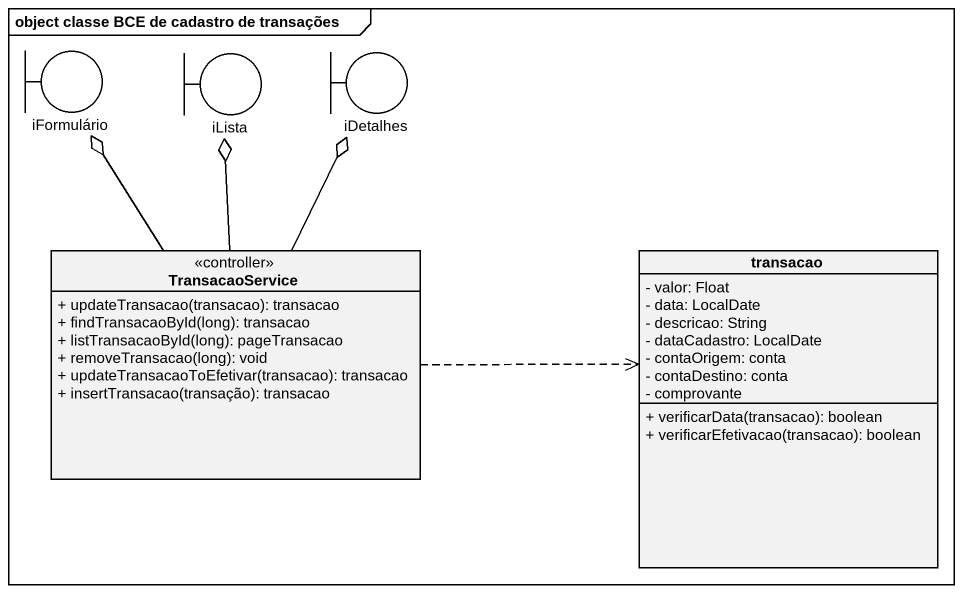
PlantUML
@startuml
mainframe object classe BCE de cadastro de transações
allowmixing
hide circle
hide empty members
skinparam classAttributeIconSize 0
boundary iFormulário
boundary iLista
boundary iDetalhes
class TransacaoService <<controller>> {
  + updateTransacao(transacao): transacao
  + findTransacaoById(long): transacao
  + listTransacaoById(long): pageTransacao
  + removeTransacao(long): void
  + updateTransacaoToEfetivar(transacao): transacao
  + insertTransacao(transação): transacao
}
class transacao {
  - valor: Float
  - data: LocalDate
  - descricao: String
  - dataCadastro: LocalDate
  - contaOrigem: conta
  - contaDestino: conta
  - comprovante
  + verificarData(transacao): boolean
  + verificarEfetivacao(transacao): boolean
}
TransacaoService -up-o iFormulário
TransacaoService -up-o iLista
TransacaoService -up-o iDetalhes
TransacaoService .right.> transacao
@enduml
